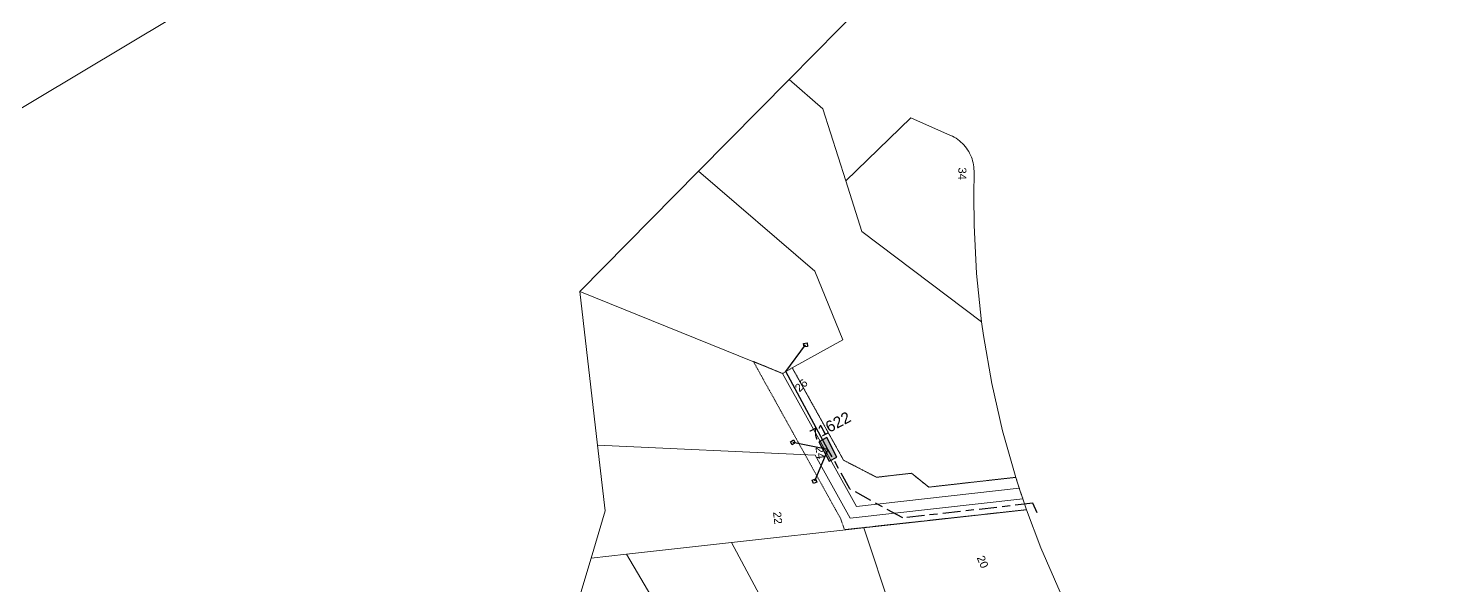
# Model space of a CAD drawing. Header units: metres. Extents: x 301080 to 303013, y 6182698 to 6183880.
# Drawn here: x 302417.3 to 302734.9, y 6183303.2 to 6183428.5 of the extents above; entities that cross this region are included whole.
import ezdxf
from ezdxf.enums import TextEntityAlignment as Align

# ---------------------------------------------------------------- set-up
doc = ezdxf.new("R2010")
doc.units = ezdxf.units.M
for name, pattern in [('Cable Exist UG', [8.2, 4, -1.2, 1.8, -1.2]), ('HIDDEN', [0.375, 0.25, -0.125]), ('HIDDEN2', [0.1875, 0.125, -0.0625])]:
    doc.linetypes.add(name, pattern=pattern)
doc.layers.get('0').update_dxf_attribs({"color": 6})
doc.layers.add('Cadastre Land Parcels_SP_EXT', color=9, linetype='Continuous', lineweight=5)
doc.layers.add('Cadastre Other Property_SP_EXT', color=9, linetype='HIDDEN', lineweight=5)
for name, color, linetype in [('Mains_LV_EXT', 7, 'Continuous'), ('Services_SP_EXT', 7, 'Continuous'), ('SupportsUG_SP_LV_EXT', 7, 'Continuous')]:
    doc.layers.add(name, color=color, linetype=linetype)
doc.styles.add('iecARIAL', font='arial.ttf', dxfattribs={"height": 2})
doc.styles.get("Standard").update_dxf_attribs({"font": 'arial.ttf'})

# ---------------------------------------------------------------- blocks, each defined once
blk = doc.blocks.new('PILLAR_EXT')
blk.add_hatch(color=256).paths.add_polyline_path([(-2.475, 0.99), (-2.475, -0.99), (2.475, -0.99), (2.475, 0.99)])
blk.add_lwpolyline([(-2.475, -0.99), (2.475, -0.99), (2.475, 0.99), (-2.475, 0.99)], close=True)
at = {"style": 'iecARIAL', "flags": 8}
blk.add_attdef('ASSET_NUM', (1.5, 3.5), '', height=2.5, dxfattribs=at)
for tag, p, flags in [('OWNED_BY', (0, -0.2), 9), ('STATE', (0, -0.4), 9), ('SUPPORT_TYPE', (0, -0.6), 9), ('STREETNAME', (0, -1.8), 9), ('SUBURB', (0, -2), 1), ('USAGE', (0, -0.8), 9), ('LEGEND', (0, -1), 9), ('LOCATION', (0, -1.2), 9), ('NOTES', (0, -1.4), 9), ('PARENT', (0, -1.6), 9)]:
    blk.add_attdef(tag, p, '', height=0.2, dxfattribs=dict(flags=flags))
blk = doc.blocks.new('CCP_EXT')
blk.add_wipeout([(0, 0.57), (0.57, 0), (0, -0.57), (-0.57, 0)])
blk.add_lwpolyline([(-0.57, 0), (0, 0.57), (0.57, 0), (0, -0.57), (-0.57, 0)])
at = {"flags": 1}
blk.add_attdef('Z', (0, 0), '', height=0.2, dxfattribs=at)
at = {"flags": 9}
for tag, p in [('CCP_TYPE', (0, 0)), ('CONSTRUCTED_VOLTAGE', (0, -0.2)), ('OPERATING_VOLTAGE', (0, -0.6)), ('ORIENTATION', (0, -0.8)), ('OWNED_BY', (0, -1)), ('STATE', (0, -1.8)), ('NO_PHASES', (0, -0.4)), ('USAGE', (0, -1.2)), ('LEGEND', (0, -1.4)), ('LIFE_SUPPORT', (0, -1.6)), ('NOTES', (0, -2))]:
    blk.add_attdef(tag, text='', height=0.2, dxfattribs=at).set_placement(p, align=Align.MIDDLE_LEFT)

msp = doc.modelspace()

# ---------------------------------------------------------------- linework, layer by layer
at = {"layer": 'Cadastre Land Parcels_SP_EXT', "linetype": 'Continuous'}
for points in [[(302734.89, 6183601.56), (302367.91, 6183382)], [(302408.39, 6183197.87), (302420.37, 6183211.27), (302448.7, 6183212.28), (302466.35, 6183201.38), (302481.69, 6183191.97), (302497.04, 6183182.56), (302499.59, 6183180.99), (302510.43, 6183195.99), (302525.08, 6183216.23), (302529.89, 6183222.88), (302533.29, 6183246.14), (302531.6, 6183261.43), (302531.06, 6183266.52), (302534.96, 6183279.43), (302543.93, 6183309.34), (302547.1, 6183319.98), (302545.39, 6183334.79), (302541.43, 6183369.32), (302568.13, 6183396.38), (302588.5, 6183417.02), (302605.36, 6183434.11)]]:
    msp.add_lwpolyline(points, dxfattribs=at)
for points in [[(302601.24, 6183394.24), (302596.06, 6183410.44), (302588.5, 6183417.02), (302568.13, 6183396.38), (302594.31, 6183373.89), (302600.59, 6183358.48), (302589.22, 6183352.17), (302600.76, 6183331.38), (302608.16, 6183327.56), (302616.04, 6183328.45), (302619.91, 6183325.34), (302639.48, 6183327.54), (302636.51, 6183338.03), (302634.09, 6183348.66), (302632.24, 6183359.41), (302631.81, 6183362.52), (302604.89, 6183382.81), (302601.24, 6183394.24)], [(302631.81, 6183362.52), (302630.68, 6183373.37), (302630.12, 6183384.26), (302630.06, 6183390.93), (302630.1, 6183396.31), (302630.1, 6183396.43), (302630.09, 6183396.89), (302630.05, 6183397.35), (302629.99, 6183397.8), (302629.9, 6183398.25), (302629.79, 6183398.7), (302629.65, 6183399.14), (302629.5, 6183399.58), (302629.32, 6183400), (302629.12, 6183400.42), (302628.9, 6183400.82), (302628.65, 6183401.21), (302628.39, 6183401.59), (302628.11, 6183401.96), (302627.81, 6183402.3), (302627.49, 6183402.64), (302627.15, 6183402.95), (302626.8, 6183403.25), (302626.43, 6183403.53), (302626.05, 6183403.79), (302625.66, 6183404.03), (302625.25, 6183404.24), (302624.83, 6183404.44), (302615.88, 6183408.36), (302601.24, 6183394.24), (302604.89, 6183382.81), (302631.81, 6183362.52)], [(302639.48, 6183327.54), (302619.91, 6183325.34), (302616.04, 6183328.45), (302608.16, 6183327.56), (302600.76, 6183331.38), (302589.22, 6183352.17), (302600.59, 6183358.48), (302594.31, 6183373.89), (302568.13, 6183396.38), (302541.43, 6183369.32), (302586.99, 6183350.91), (302603.65, 6183320.96), (302640.25, 6183325.11), (302639.48, 6183327.54)], [(302640.25, 6183325.11), (302603.65, 6183320.96), (302586.99, 6183350.91), (302541.43, 6183369.32), (302545.39, 6183334.79), (302594.38, 6183332.5), (302602.25, 6183318.33), (302641.06, 6183322.68), (302640.25, 6183325.11)], [(302641.06, 6183322.68), (302602.25, 6183318.33), (302594.38, 6183332.5), (302545.39, 6183334.79), (302547.1, 6183319.98), (302543.93, 6183309.34), (302551.94, 6183310.23), (302575.5, 6183312.86), (302605.32, 6183316.18), (302641.89, 6183320.25), (302641.06, 6183322.68)], [(302649.45, 6183301.7), (302645.12, 6183311.71), (302641.89, 6183320.25), (302605.32, 6183316.18), (302611.56, 6183297.48), (302649.45, 6183301.7)], [(302586.71, 6183281.63), (302590.66, 6183280.96), (302592.01, 6183288.85), (302611.56, 6183297.48), (302605.32, 6183316.18), (302575.5, 6183312.86), (302588.06, 6183289.52), (302586.71, 6183281.63)], [(302586.71, 6183281.63), (302588.06, 6183289.52), (302575.5, 6183312.86), (302551.94, 6183310.23), (302567.32, 6183284.16), (302580.53, 6183278.41), (302580.98, 6183280.47), (302581.32, 6183282.54), (302586.71, 6183281.63)], [(302580.53, 6183278.41), (302567.32, 6183284.16), (302551.94, 6183310.23), (302543.93, 6183309.34), (302534.96, 6183279.43), (302565.61, 6183279.45), (302579.01, 6183273.62), (302579.31, 6183274.41), (302579.97, 6183276.39), (302580.53, 6183278.41)]]:
    msp.add_lwpolyline(points, close=True, dxfattribs=at)
at = {"layer": 'Mains_LV_EXT', "linetype": 'Cable Exist UG'}
msp.add_lwpolyline([(302644.29, 6183319.55), (302643.37, 6183321.7), (302614.1, 6183318.41), (302602.15, 6183324.95), (302597.23, 6183333.82)], dxfattribs=at)

# ---------------------------------------------------------------- block references
at = {"layer": 'SupportsUG_SP_LV_EXT'}
ref = msp.add_blockref('PILLAR_EXT', (302597.23, 6183333.82), dxfattribs=dict(at, rotation=117.8115584284865))
ref.add_attrib('ASSET_NUM', '71622', dxfattribs={"layer": '0', "height": 2.5, "rotation": 27.9207, "style": 'iecARIAL'}).set_placement((302598.73, 6183337.32), align=Align.BOTTOM_CENTER)

# ---------------------------------------------------------------- texts
at = {"layer": 'Cadastre Land Parcels_SP_EXT'}
for s, rotation, p in [('34', 270.5316, (302626.57, 6183397.23)), ('26', 44.125, (302590.84, 6183346.61)), ('24', 277.7705, (302594.42, 6183334.32)), ('22', 276.5508, (302584.88, 6183319.71)), ('20', 293.4389, (302630.67, 6183309.46))]:
    msp.add_text(s, height=1.8, rotation=rotation, dxfattribs=at).set_placement(p)

# ---------------------------------------------------------------- next in the draw order: block references
at = {"layer": 'Services_SP_EXT'}
for p, rotation in [((302592.2, 6183357.31), 52.15198283183134), ((302589.34, 6183335.41), 167.3845034427812), ((302594.2, 6183326.67), 245.8612777527582)]:
    msp.add_blockref('CCP_EXT', p, dxfattribs=dict(at, rotation=rotation))

# ---------------------------------------------------------------- next in the draw order: linework, layer by layer
at = {"layer": 'Cadastre Other Property_SP_EXT', "linetype": 'HIDDEN2'}
msp.add_lwpolyline([(302616.04, 6183328.45), (302608.16, 6183327.56), (302600.76, 6183331.38), (302589.22, 6183352.17), (302586.99, 6183350.91), (302580.45, 6183353.61), (302600.13, 6183318.17), (302600.96, 6183315.77), (302641.9, 6183320.26), (302639.48, 6183327.54), (302619.91, 6183325.34), (302616.04, 6183328.45)], close=True, dxfattribs=at)
at = {"layer": 'Services_SP_EXT'}
for points in [[(302597.23, 6183333.82), (302587.74, 6183351.33), (302592.2, 6183357.31)], [(302597.23, 6183333.82), (302589.34, 6183335.41)], [(302597.23, 6183333.82), (302594.2, 6183326.67)]]:
    msp.add_lwpolyline(points, dxfattribs=at)

doc.saveas('drawing.dxf')
